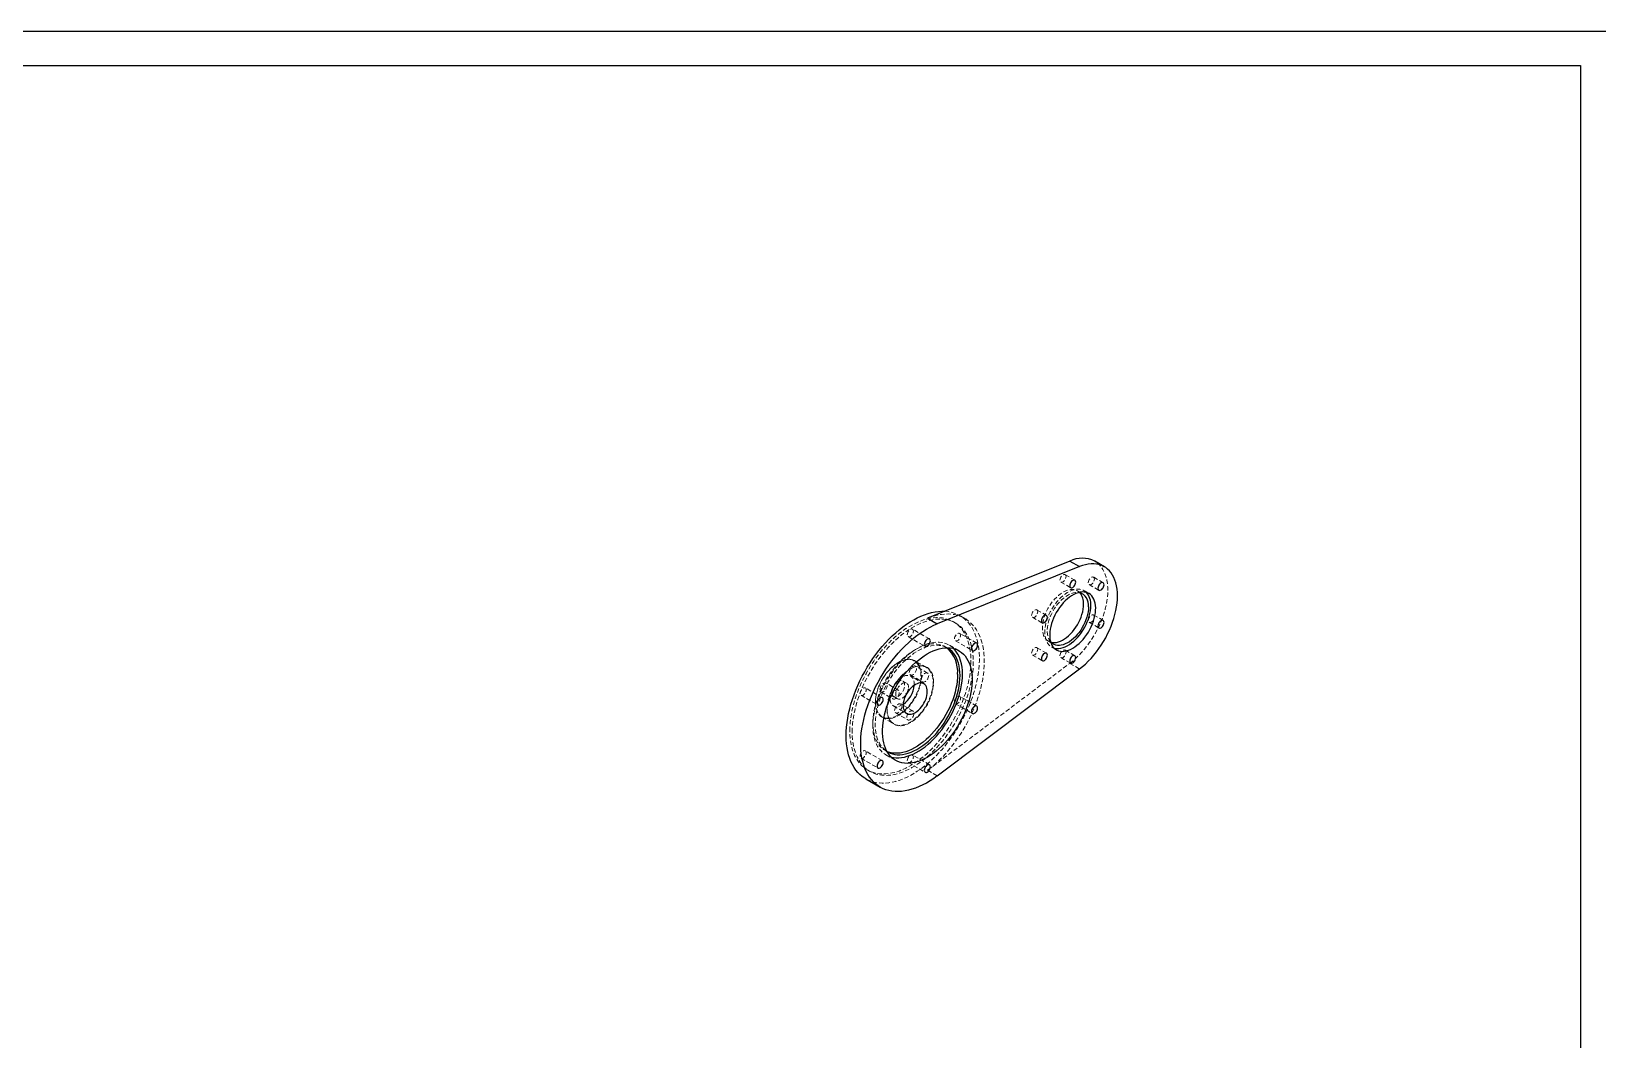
# Model space of a CAD drawing. Header units: millimetres. Extents: x 0 to 7560, y -1188 to 891.
# Drawn here: x 5418 to 5875.1, y -888.1 to -593.8 of the extents above; entities that cross this region are included whole.
import ezdxf

# ---------------------------------------------------------------- set-up
doc = ezdxf.new("R2010")
doc.units = ezdxf.units.MM
doc.linetypes.add('CENTER', pattern=[10.16, 6.35, -1.27, 1.27, -1.27])
doc.linetypes.add('HIDDEN', pattern=[1.905, 1.27, -0.635])
doc.layers.get('0').update_dxf_attribs({"lineweight": 50})
doc.layers.add('중심선', color=1, linetype='CENTER', lineweight=25)

msp = doc.modelspace()

# ---------------------------------------------------------------- linework, layer by layer
at = {"color": 7, "linetype": 'Continuous', "lineweight": 25}
for p, q in [((5721.075, -748.402), (5679.603, -765.077)), ((5721.075, -748.402), (5723.903, -750.035)), ((5731.19, -750.081), (5728.362, -748.448)), ((5723.903, -750.035), (5682.431, -766.71)), ((5679.603, -765.077), (5682.431, -766.71)), ((5682.431, -811.112), (5723.903, -779.905)), ((5661.523, -811.962), (5665.765, -814.411))]:
    msp.add_line(p, q, dxfattribs=at)
at = {"color": 7, "linetype": 'HIDDEN', "lineweight": 18}
for p, q in [((5722.566, -753.997), (5719.737, -752.364)), ((5730.833, -754.736), (5728.004, -753.103)), ((5718.487, -754.529), (5721.316, -756.162)), ((5724.776, -757.925), (5723.362, -757.108)), ((5726.69, -757.875), (5725.276, -757.059)), ((5726.754, -755.268), (5729.583, -756.901)), ((5714.299, -764.281), (5711.47, -762.648)), ((5687.771, -766.494), (5687.064, -766.086)), ((5690.435, -765.146), (5689.021, -764.329)), ((5710.22, -764.813), (5713.049, -766.446)), ((5726.754, -766.291), (5729.583, -767.924)), ((5730.833, -765.759), (5728.004, -764.126)), ((5673.94, -770.448), (5678.889, -773.305)), ((5680.139, -771.14), (5675.19, -768.283)), ((5687.718, -771.68), (5692.668, -774.537)), ((5693.918, -772.372), (5688.968, -769.515)), ((5714.863, -771.831), (5716.277, -772.648)), ((5685.435, -773.806), (5684.728, -773.398)), ((5688.764, -774.573), (5685.935, -772.94)), ((5710.22, -775.836), (5713.049, -777.469)), ((5714.299, -775.304), (5711.47, -773.671)), ((5715.777, -773.514), (5717.191, -774.33)), ((5718.487, -776.576), (5721.316, -778.208)), ((5722.566, -776.043), (5719.737, -774.41)), ((5679.243, -779.469), (5675.849, -777.51)), ((5679.601, -781.106), (5676.066, -779.065)), ((5679.603, -809.479), (5721.075, -778.272)), ((5721.075, -778.272), (5723.903, -779.905)), ((5666.361, -788.28), (5661.411, -785.423)), ((5671.028, -786.055), (5667.492, -784.014)), ((5673.485, -784.054), (5672.354, -783.401)), ((5674.566, -781.663), (5678.101, -783.704)), ((5678.479, -784.224), (5674.66, -782.019)), ((5660.161, -787.588), (5665.111, -790.445)), ((5665.993, -786.612), (5669.528, -788.653)), ((5669.661, -790.68), (5673.479, -792.884)), ((5669.704, -787.991), (5670.836, -788.644)), ((5675.315, -792.154), (5671.779, -790.113)), ((5687.718, -790.052), (5692.668, -792.909)), ((5693.918, -790.744), (5688.968, -787.887)), ((5666.35, -793.965), (5669.744, -795.924)), ((5670.279, -792.711), (5673.815, -794.752)), ((5666.361, -806.652), (5661.411, -803.795)), ((5667.23, -803.71), (5667.937, -804.118)), ((5660.161, -805.96), (5665.111, -808.818)), ((5667.437, -804.984), (5670.265, -806.617)), ((5673.94, -807.192), (5678.889, -810.05)), ((5680.139, -807.884), (5675.19, -805.027)), ((5662.066, -809.389), (5662.773, -809.797)), ((5679.603, -809.479), (5682.431, -811.112))]:
    msp.add_line(p, q, dxfattribs=at)
at = {"color": 7, "linetype": 'HIDDEN', "lineweight": 18, "flags": 128}
for points in [[(5721.075, -778.272), (5721.944, -777.583), (5722.801, -776.834), (5723.64, -776.028), (5724.459, -775.169), (5725.254, -774.262), (5726.02, -773.31), (5726.755, -772.317), (5727.455, -771.288), (5728.117, -770.229), (5728.738, -769.143), (5729.314, -768.035), (5729.844, -766.911), (5730.325, -765.777), (5730.755, -764.636), (5731.132, -763.494), (5731.453, -762.357), (5731.718, -761.229), (5731.925, -760.117), (5732.074, -759.024), (5732.164, -757.956), (5732.194, -756.918), (5732.164, -755.914), (5732.074, -754.95), (5731.925, -754.029), (5731.718, -753.156), (5731.453, -752.334), (5731.132, -751.568), (5730.755, -750.861), (5730.325, -750.217), (5729.844, -749.637), (5729.314, -749.125), (5728.738, -748.683), (5728.362, -748.448)], [(5719.996, -752.936), (5719.966, -752.689), (5719.878, -752.494), (5719.737, -752.364), (5719.554, -752.307), (5719.341, -752.328), (5719.112, -752.426), (5718.884, -752.593), (5718.67, -752.818), (5718.487, -753.086), (5718.347, -753.378), (5718.259, -753.675), (5718.228, -753.957), (5718.259, -754.203), (5718.347, -754.399), (5718.487, -754.529), (5718.67, -754.585), (5718.884, -754.564), (5719.112, -754.467), (5719.341, -754.3), (5719.554, -754.075), (5719.737, -753.807), (5719.878, -753.515), (5719.966, -753.218), (5719.996, -752.936)], [(5728.263, -753.675), (5728.233, -753.429), (5728.145, -753.233), (5728.004, -753.103), (5727.821, -753.047), (5727.608, -753.068), (5727.379, -753.165), (5727.151, -753.332), (5726.937, -753.557), (5726.754, -753.825), (5726.614, -754.117), (5726.526, -754.414), (5726.495, -754.696), (5726.526, -754.943), (5726.614, -755.138), (5726.754, -755.268), (5726.937, -755.325), (5727.151, -755.304), (5727.379, -755.206), (5727.608, -755.039), (5727.821, -754.814), (5728.004, -754.547), (5728.145, -754.254), (5728.233, -753.957), (5728.263, -753.675)], [(5724.01, -757.619), (5723.717, -757.35), (5723.309, -757.078), (5722.86, -756.88), (5722.373, -756.757), (5721.854, -756.711), (5721.308, -756.741), (5720.74, -756.849), (5720.156, -757.032), (5719.561, -757.289), (5718.962, -757.618), (5718.365, -758.014), (5717.775, -758.475), (5717.198, -758.996), (5716.64, -759.57), (5716.107, -760.194), (5715.604, -760.86), (5715.135, -761.562), (5714.706, -762.292), (5714.321, -763.045), (5713.984, -763.811), (5713.697, -764.584), (5713.464, -765.356), (5713.288, -766.12), (5713.169, -766.866), (5713.109, -767.589), (5713.109, -768.281), (5713.169, -768.935), (5713.288, -769.545), (5713.464, -770.104), (5713.697, -770.607), (5713.984, -771.049), (5714.321, -771.426), (5714.706, -771.734), (5715.135, -771.97), (5715.604, -772.131), (5715.629, -772.137)], [(5725.93, -757.559), (5725.848, -757.48), (5725.441, -757.16), (5724.99, -756.912), (5724.5, -756.738), (5723.976, -756.638), (5723.421, -756.615), (5722.84, -756.668), (5722.24, -756.796), (5721.624, -757), (5720.999, -757.276), (5720.369, -757.622), (5719.741, -758.036), (5719.12, -758.513), (5718.511, -759.05), (5717.92, -759.642), (5717.351, -760.283), (5716.811, -760.969), (5716.303, -761.692), (5715.833, -762.447), (5715.403, -763.227), (5715.019, -764.025), (5714.683, -764.834), (5714.398, -765.647), (5714.168, -766.456), (5713.993, -767.256), (5713.875, -768.038), (5713.816, -768.796), (5713.816, -769.523), (5713.875, -770.213), (5713.993, -770.86), (5714.168, -771.458), (5714.398, -772.001), (5714.683, -772.486), (5715.019, -772.907), (5715.403, -773.261), (5715.833, -773.545), (5716.303, -773.756), (5716.537, -773.83)], [(5715.486, -771.976), (5715.398, -771.866), (5715.111, -771.424), (5714.879, -770.92), (5714.702, -770.361), (5714.583, -769.752), (5714.524, -769.098), (5714.524, -768.406), (5714.583, -767.683), (5714.702, -766.936), (5714.879, -766.173), (5715.111, -765.401), (5715.398, -764.628), (5715.735, -763.861), (5716.121, -763.109), (5716.55, -762.378), (5717.018, -761.676), (5717.521, -761.01), (5718.055, -760.387), (5718.612, -759.812), (5719.189, -759.292), (5719.779, -758.831), (5720.377, -758.434), (5720.976, -758.106), (5721.57, -757.848), (5722.154, -757.665), (5722.722, -757.558), (5723.269, -757.527), (5723.787, -757.573), (5723.799, -757.575)], [(5684.622, -763.059), (5684.686, -763.063), (5685.601, -763.158), (5686.486, -763.327), (5687.336, -763.57), (5688.151, -763.887), (5688.927, -764.276), (5689.663, -764.737), (5690.356, -765.267), (5691.003, -765.865), (5691.604, -766.53), (5692.156, -767.26), (5692.658, -768.051), (5693.107, -768.903), (5693.504, -769.812), (5693.846, -770.776), (5694.132, -771.792), (5694.363, -772.857), (5694.536, -773.967), (5694.652, -775.119), (5694.71, -776.311), (5694.71, -777.537), (5694.652, -778.796), (5694.536, -780.082), (5694.363, -781.392), (5694.132, -782.723), (5693.846, -784.07), (5693.504, -785.428), (5693.107, -786.795), (5692.658, -788.166), (5692.156, -789.537), (5691.604, -790.904), (5691.003, -792.262), (5690.356, -793.609), (5689.663, -794.939), (5688.927, -796.248), (5688.151, -797.534), (5687.336, -798.791), (5686.486, -800.017), (5685.601, -801.207), (5684.686, -802.358), (5683.743, -803.467), (5682.774, -804.53), (5681.784, -805.545), (5680.773, -806.507), (5679.747, -807.415), (5678.706, -808.265), (5677.656, -809.054), (5676.599, -809.782), (5675.537, -810.445), (5674.475, -811.041), (5673.415, -811.57), (5672.361, -812.028), (5671.315, -812.415), (5670.282, -812.729), (5669.263, -812.97), (5668.262, -813.137), (5667.282, -813.23), (5666.326, -813.247), (5665.396, -813.19), (5664.496, -813.058), (5663.628, -812.852), (5662.795, -812.572), (5661.999, -812.218), (5661.523, -811.962)], [(5711.729, -763.22), (5711.699, -762.973), (5711.611, -762.778), (5711.47, -762.648), (5711.287, -762.591), (5711.074, -762.613), (5710.845, -762.71), (5710.617, -762.877), (5710.403, -763.102), (5710.22, -763.37), (5710.08, -763.662), (5709.992, -763.959), (5709.961, -764.241), (5709.992, -764.488), (5710.08, -764.683), (5710.22, -764.813), (5710.403, -764.87), (5710.617, -764.848), (5710.845, -764.751), (5711.074, -764.584), (5711.287, -764.359), (5711.47, -764.091), (5711.611, -763.799), (5711.699, -763.502), (5711.729, -763.22)], [(5656.887, -797.942), (5656.916, -796.749), (5657.004, -795.526), (5657.151, -794.278), (5657.355, -793.007), (5657.616, -791.719), (5657.934, -790.418), (5658.307, -789.108), (5658.734, -787.793), (5659.213, -786.478), (5659.743, -785.167), (5660.323, -783.865), (5660.95, -782.576), (5661.622, -781.303), (5662.338, -780.053), (5663.094, -778.827), (5663.888, -777.632), (5664.717, -776.47), (5665.579, -775.345), (5666.471, -774.261), (5667.39, -773.223), (5668.333, -772.232), (5669.296, -771.293), (5670.277, -770.409), (5671.272, -769.582), (5672.278, -768.815), (5673.292, -768.112), (5674.31, -767.473), (5675.329, -766.902), (5676.345, -766.4), (5677.355, -765.969), (5678.356, -765.61), (5679.345, -765.325), (5680.317, -765.114), (5681.271, -764.978), (5682.202, -764.918), (5683.108, -764.934), (5683.985, -765.026), (5684.831, -765.193), (5685.643, -765.434), (5686.418, -765.75), (5687.154, -766.139), (5687.848, -766.6), (5688.498, -767.131), (5689.102, -767.73), (5689.657, -768.396), (5690.162, -769.126), (5690.616, -769.918), (5691.016, -770.769), (5691.361, -771.677), (5691.651, -772.638), (5691.884, -773.649), (5692.059, -774.706), (5692.176, -775.808), (5692.235, -776.948), (5692.235, -778.125), (5692.176, -779.333), (5692.059, -780.57), (5691.884, -781.83), (5691.651, -783.11), (5691.361, -784.405), (5691.016, -785.711), (5690.616, -787.024), (5690.162, -788.34), (5689.657, -789.653), (5689.102, -790.96), (5688.498, -792.256), (5687.848, -793.538), (5687.154, -794.8), (5686.418, -796.038), (5685.643, -797.249), (5684.831, -798.429), (5683.985, -799.572), (5683.108, -800.677), (5682.202, -801.739), (5681.271, -802.754), (5680.317, -803.719), (5679.345, -804.631), (5678.356, -805.487), (5677.355, -806.284), (5676.345, -807.019), (5675.329, -807.691), (5674.31, -808.296), (5673.292, -808.833), (5672.278, -809.299), (5671.272, -809.694), (5670.277, -810.017), (5669.296, -810.265), (5668.333, -810.438), (5667.39, -810.536), (5666.471, -810.558), (5665.579, -810.504), (5664.717, -810.375), (5663.888, -810.171), (5663.094, -809.892), (5662.338, -809.539), (5661.622, -809.114), (5660.95, -808.618), (5660.323, -808.053), (5659.743, -807.42), (5659.213, -806.721), (5658.734, -805.96), (5658.307, -805.138), (5657.934, -804.259), (5657.616, -803.324), (5657.355, -802.338), (5657.151, -801.303), (5657.004, -800.223), (5656.916, -799.102), (5656.887, -797.942)], [(5657.594, -798.351), (5657.623, -797.158), (5657.711, -795.935), (5657.858, -794.686), (5658.062, -793.415), (5658.323, -792.127), (5658.641, -790.826), (5659.014, -789.516), (5659.441, -788.201), (5659.92, -786.886), (5660.451, -785.575), (5661.03, -784.273), (5661.657, -782.984), (5662.33, -781.712), (5663.045, -780.461), (5663.801, -779.236), (5664.595, -778.04), (5665.424, -776.878), (5666.286, -775.753), (5667.178, -774.67), (5668.097, -773.631), (5669.04, -772.64), (5670.003, -771.701), (5670.984, -770.817), (5671.979, -769.99), (5672.985, -769.223), (5673.999, -768.52), (5675.017, -767.881), (5676.036, -767.31), (5677.052, -766.808), (5678.062, -766.377), (5679.063, -766.018), (5680.052, -765.733), (5681.024, -765.522), (5681.978, -765.387), (5682.909, -765.327), (5683.815, -765.342), (5684.692, -765.434), (5685.538, -765.601), (5686.35, -765.843), (5687.126, -766.159), (5687.861, -766.548), (5688.555, -767.008), (5689.205, -767.539), (5689.809, -768.139), (5690.364, -768.804), (5690.87, -769.534), (5691.323, -770.326), (5691.723, -771.178), (5692.068, -772.085), (5692.358, -773.046), (5692.591, -774.057), (5692.766, -775.115), (5692.883, -776.216), (5692.942, -777.356), (5692.942, -778.533), (5692.883, -779.741), (5692.766, -780.978), (5692.591, -782.238), (5692.358, -783.518), (5692.068, -784.813), (5691.723, -786.119), (5691.323, -787.432), (5690.87, -788.748), (5690.364, -790.061), (5689.809, -791.368), (5689.205, -792.664), (5688.555, -793.946), (5687.861, -795.208), (5687.126, -796.446), (5686.35, -797.657), (5685.538, -798.837), (5684.692, -799.981), (5683.815, -801.085), (5682.909, -802.147), (5681.978, -803.162), (5681.024, -804.127), (5680.052, -805.039), (5679.063, -805.895), (5678.062, -806.692), (5677.052, -807.428), (5676.036, -808.099), (5675.017, -808.704), (5673.999, -809.241), (5672.985, -809.708), (5671.979, -810.103), (5670.984, -810.425), (5670.003, -810.673), (5669.04, -810.846), (5668.097, -810.944), (5667.178, -810.966), (5666.286, -810.913), (5665.424, -810.783), (5664.595, -810.579), (5663.801, -810.3), (5663.045, -809.947), (5662.33, -809.522), (5661.657, -809.026), (5661.03, -808.461), (5660.451, -807.828), (5659.92, -807.13), (5659.441, -806.368), (5659.014, -805.546), (5658.641, -804.667), (5658.323, -803.732), (5658.062, -802.746), (5657.858, -801.711), (5657.711, -800.631), (5657.623, -799.51), (5657.594, -798.351)], [(5679.603, -765.077), (5680.648, -764.691), (5681.682, -764.377), (5682.7, -764.136), (5683.701, -763.97), (5684.68, -763.877), (5685.636, -763.86), (5686.565, -763.918), (5687.465, -764.05), (5688.333, -764.257), (5689.165, -764.537), (5689.961, -764.89), (5690.717, -765.315), (5691.431, -765.811), (5692.101, -766.376), (5692.725, -767.008), (5693.302, -767.705), (5693.828, -768.466), (5694.304, -769.288), (5694.727, -770.169), (5695.096, -771.105), (5695.411, -772.096), (5695.669, -773.136), (5695.871, -774.223), (5696.015, -775.355), (5696.102, -776.527), (5696.131, -777.736), (5696.102, -778.979), (5696.015, -780.252), (5695.871, -781.55), (5695.669, -782.871), (5695.411, -784.209), (5695.096, -785.562), (5694.727, -786.925), (5694.304, -788.295), (5693.828, -789.666), (5693.302, -791.035), (5692.725, -792.398), (5692.101, -793.75), (5691.431, -795.089), (5690.717, -796.409), (5689.961, -797.706), (5689.165, -798.978), (5688.333, -800.22), (5687.465, -801.428), (5686.565, -802.599), (5685.636, -803.73), (5684.68, -804.816), (5683.701, -805.855), (5682.7, -806.844), (5681.682, -807.779), (5680.648, -808.659), (5679.603, -809.479)], [(5728.263, -764.699), (5728.233, -764.452), (5728.145, -764.257), (5728.004, -764.126), (5727.821, -764.07), (5727.608, -764.091), (5727.379, -764.188), (5727.151, -764.355), (5726.937, -764.58), (5726.754, -764.848), (5726.614, -765.14), (5726.526, -765.438), (5726.495, -765.719), (5726.526, -765.966), (5726.614, -766.161), (5726.754, -766.291), (5726.937, -766.348), (5727.151, -766.327), (5727.379, -766.23), (5727.608, -766.063), (5727.821, -765.838), (5728.004, -765.57), (5728.145, -765.277), (5728.233, -764.98), (5728.263, -764.699)], [(5687.241, -773.945), (5686.952, -773.673), (5686.388, -773.228), (5685.78, -772.853), (5685.132, -772.551), (5684.446, -772.321), (5683.725, -772.166), (5682.973, -772.086), (5682.192, -772.081), (5681.387, -772.151), (5680.562, -772.297), (5679.718, -772.517), (5678.862, -772.81), (5677.995, -773.176), (5677.123, -773.612), (5676.249, -774.117), (5675.377, -774.688), (5674.51, -775.322), (5673.653, -776.018), (5672.81, -776.772), (5671.984, -777.58), (5671.179, -778.438), (5670.399, -779.344), (5669.647, -780.293), (5668.926, -781.28), (5668.24, -782.302), (5667.592, -783.353), (5666.984, -784.43), (5666.42, -785.527), (5665.901, -786.639), (5665.431, -787.761), (5665.01, -788.889), (5664.642, -790.017), (5664.328, -791.141), (5664.069, -792.254), (5663.867, -793.354), (5663.721, -794.433), (5663.634, -795.488), (5663.604, -796.514), (5663.634, -797.506), (5663.721, -798.46), (5663.867, -799.371), (5664.069, -800.236), (5664.328, -801.051), (5664.642, -801.812), (5665.01, -802.515), (5665.431, -803.158), (5665.901, -803.737), (5666.42, -804.251), (5666.984, -804.696), (5667.592, -805.07), (5668.24, -805.373), (5668.926, -805.603), (5668.96, -805.612)], [(5675.448, -768.855), (5675.418, -768.608), (5675.33, -768.413), (5675.19, -768.283), (5675.007, -768.226), (5674.793, -768.247), (5674.565, -768.345), (5674.336, -768.511), (5674.123, -768.736), (5673.94, -769.004), (5673.799, -769.297), (5673.711, -769.594), (5673.681, -769.875), (5673.711, -770.122), (5673.799, -770.317), (5673.94, -770.448), (5674.123, -770.504), (5674.336, -770.483), (5674.565, -770.386), (5674.793, -770.219), (5675.007, -769.994), (5675.19, -769.726), (5675.33, -769.434), (5675.418, -769.136), (5675.448, -768.855)], [(5689.227, -770.087), (5689.197, -769.84), (5689.108, -769.645), (5688.968, -769.515), (5688.785, -769.458), (5688.572, -769.479), (5688.343, -769.577), (5688.114, -769.743), (5687.901, -769.968), (5687.718, -770.236), (5687.578, -770.529), (5687.489, -770.826), (5687.459, -771.107), (5687.489, -771.354), (5687.578, -771.549), (5687.718, -771.68), (5687.901, -771.736), (5688.114, -771.715), (5688.343, -771.618), (5688.572, -771.451), (5688.785, -771.226), (5688.968, -770.958), (5689.108, -770.666), (5689.197, -770.368), (5689.227, -770.087)], [(5667.738, -803.971), (5667.305, -803.752), (5666.716, -803.376), (5666.172, -802.93), (5665.675, -802.415), (5665.227, -801.834), (5664.83, -801.19), (5664.486, -800.485), (5664.197, -799.724), (5663.964, -798.909), (5663.788, -798.046), (5663.671, -797.136), (5663.612, -796.186), (5663.612, -795.2), (5663.671, -794.182), (5663.788, -793.137), (5663.964, -792.07), (5664.197, -790.987), (5664.486, -789.891), (5664.83, -788.79), (5665.227, -787.687), (5665.675, -786.589), (5666.172, -785.5), (5666.716, -784.425), (5667.305, -783.37), (5667.934, -782.34), (5668.602, -781.339), (5669.305, -780.373), (5670.04, -779.446), (5670.803, -778.562), (5671.591, -777.726), (5672.399, -776.941), (5673.225, -776.212), (5674.064, -775.542), (5674.912, -774.933), (5675.765, -774.39), (5676.619, -773.914), (5677.47, -773.507), (5678.314, -773.173), (5679.147, -772.912), (5679.965, -772.725), (5680.764, -772.614), (5681.539, -772.578), (5682.289, -772.619), (5683.008, -772.736), (5683.694, -772.928), (5684.343, -773.194), (5684.952, -773.534), (5685.209, -773.708)], [(5685.256, -773.707), (5685.05, -773.603), (5684.401, -773.336), (5683.715, -773.144), (5682.996, -773.027), (5682.247, -772.986), (5681.471, -773.022), (5680.672, -773.133), (5679.854, -773.32), (5679.021, -773.581), (5678.177, -773.916), (5677.326, -774.322), (5676.472, -774.798), (5675.619, -775.341), (5674.771, -775.95), (5673.932, -776.62), (5673.107, -777.35), (5672.298, -778.134), (5671.51, -778.97), (5670.747, -779.854), (5670.012, -780.781), (5669.309, -781.748), (5668.641, -782.748), (5668.012, -783.778), (5667.424, -784.833), (5666.88, -785.908), (5666.382, -786.997), (5665.934, -788.096), (5665.537, -789.198), (5665.193, -790.3), (5664.904, -791.395), (5664.671, -792.478), (5664.495, -793.545), (5664.378, -794.59), (5664.319, -795.608), (5664.319, -796.595), (5664.378, -797.545), (5664.495, -798.454), (5664.671, -799.318), (5664.904, -800.132), (5665.193, -800.894), (5665.537, -801.598), (5665.934, -802.242), (5666.382, -802.823), (5666.88, -803.338), (5667.424, -803.785), (5667.761, -804.013)], [(5664.382, -789.615), (5664.412, -790.324), (5664.5, -790.993), (5664.646, -791.616), (5664.849, -792.188), (5665.107, -792.702), (5665.418, -793.155), (5665.778, -793.543), (5666.186, -793.863), (5666.636, -794.111), (5667.126, -794.285), (5667.65, -794.385), (5668.205, -794.408), (5668.786, -794.355), (5669.387, -794.227), (5670.002, -794.024), (5670.628, -793.748), (5671.257, -793.401), (5671.885, -792.988), (5672.507, -792.51), (5673.116, -791.973), (5673.707, -791.381), (5674.275, -790.74), (5674.815, -790.055), (5675.323, -789.331), (5675.794, -788.576), (5676.223, -787.797), (5676.607, -786.999), (5676.943, -786.19), (5677.228, -785.377), (5677.459, -784.567), (5677.634, -783.767), (5677.751, -782.985), (5677.81, -782.227), (5677.81, -781.5), (5677.751, -780.81), (5677.634, -780.163), (5677.459, -779.566), (5677.228, -779.022), (5676.943, -778.538), (5676.607, -778.117), (5676.223, -777.762), (5675.794, -777.478), (5675.323, -777.267), (5674.815, -777.13), (5674.275, -777.068), (5673.707, -777.083), (5673.116, -777.174), (5672.507, -777.34), (5671.885, -777.58), (5671.257, -777.891), (5670.628, -778.272), (5670.002, -778.718), (5669.387, -779.226), (5668.786, -779.791), (5668.205, -780.408), (5667.65, -781.072), (5667.126, -781.777), (5666.636, -782.517), (5666.186, -783.285), (5665.778, -784.075), (5665.418, -784.879), (5665.107, -785.691), (5664.849, -786.503), (5664.646, -787.309), (5664.5, -788.101), (5664.412, -788.872), (5664.382, -789.615)], [(5711.729, -774.244), (5711.699, -773.997), (5711.611, -773.802), (5711.47, -773.671), (5711.287, -773.615), (5711.074, -773.636), (5710.845, -773.733), (5710.617, -773.9), (5710.403, -774.125), (5710.22, -774.393), (5710.08, -774.685), (5709.992, -774.983), (5709.961, -775.264), (5709.992, -775.511), (5710.08, -775.706), (5710.22, -775.836), (5710.403, -775.893), (5710.617, -775.872), (5710.845, -775.775), (5711.074, -775.608), (5711.287, -775.383), (5711.47, -775.115), (5711.611, -774.822), (5711.699, -774.525), (5711.729, -774.244)], [(5719.996, -774.983), (5719.966, -774.736), (5719.878, -774.541), (5719.737, -774.411), (5719.554, -774.354), (5719.341, -774.375), (5719.112, -774.472), (5718.884, -774.639), (5718.67, -774.864), (5718.487, -775.132), (5718.347, -775.425), (5718.259, -775.722), (5718.228, -776.003), (5718.259, -776.25), (5718.347, -776.445), (5718.487, -776.576), (5718.67, -776.632), (5718.884, -776.611), (5719.112, -776.514), (5719.341, -776.347), (5719.554, -776.122), (5719.737, -775.854), (5719.878, -775.561), (5719.966, -775.264), (5719.996, -774.983)], [(5664.382, -789.533), (5664.411, -788.798), (5664.499, -788.035), (5664.644, -787.252), (5664.844, -786.455), (5665.1, -785.651), (5665.407, -784.847), (5665.764, -784.052), (5666.167, -783.27), (5666.612, -782.51), (5667.097, -781.778), (5667.616, -781.08), (5668.165, -780.423), (5668.739, -779.812), (5669.334, -779.253), (5669.943, -778.751), (5670.562, -778.309), (5671.185, -777.933), (5671.806, -777.625), (5672.421, -777.387), (5672.974, -777.234)], [(5677.231, -778.989), (5676.903, -779.028), (5676.296, -779.158), (5675.674, -779.364), (5675.042, -779.643), (5674.405, -779.993), (5673.771, -780.411), (5673.143, -780.893), (5672.528, -781.436), (5671.93, -782.034), (5671.356, -782.682), (5670.81, -783.374), (5670.297, -784.105), (5669.821, -784.868), (5669.387, -785.656), (5668.999, -786.463), (5668.659, -787.28), (5668.372, -788.102), (5668.139, -788.92), (5667.962, -789.728), (5667.843, -790.518), (5667.784, -791.284), (5667.784, -792.019), (5667.843, -792.716), (5667.962, -793.37), (5668.139, -793.974), (5668.372, -794.523), (5668.506, -794.77)], [(5681.211, -783.819), (5681.182, -784.562), (5681.094, -785.333), (5680.947, -786.125), (5680.744, -786.93), (5680.486, -787.743), (5680.176, -788.554), (5679.815, -789.359), (5679.408, -790.149), (5678.957, -790.917), (5678.468, -791.657), (5677.943, -792.362), (5677.388, -793.026), (5676.808, -793.643), (5676.207, -794.208), (5675.591, -794.716), (5674.966, -795.162), (5674.336, -795.542), (5673.708, -795.854), (5673.087, -796.094), (5672.478, -796.26), (5671.887, -796.351), (5671.319, -796.365), (5670.778, -796.304), (5670.27, -796.167), (5669.8, -795.955), (5669.371, -795.671), (5668.986, -795.317), (5668.65, -794.896), (5668.366, -794.412), (5668.135, -793.868), (5667.96, -793.27), (5667.843, -792.624), (5667.784, -791.934), (5667.784, -791.207), (5667.843, -790.449), (5667.96, -789.666), (5668.135, -788.867), (5668.366, -788.057), (5668.65, -787.244), (5668.986, -786.435), (5669.371, -785.637), (5669.8, -784.857), (5670.27, -784.102), (5670.778, -783.379), (5671.319, -782.694), (5671.887, -782.052), (5672.478, -781.461), (5673.087, -780.924), (5673.708, -780.446), (5674.336, -780.032), (5674.966, -779.686), (5675.591, -779.41), (5676.207, -779.207), (5676.808, -779.078), (5677.388, -779.026), (5677.943, -779.049), (5678.468, -779.148), (5678.957, -779.323), (5679.408, -779.571), (5679.815, -779.89), (5680.176, -780.278), (5680.486, -780.732), (5680.744, -781.246), (5680.947, -781.817), (5681.094, -782.44), (5681.182, -783.109), (5681.211, -783.819)], [(5677.02, -778.913), (5677.093, -779.052), (5677.321, -779.59), (5677.494, -780.181), (5677.61, -780.821), (5677.669, -781.504), (5677.669, -782.223), (5677.61, -782.973), (5677.494, -783.747), (5677.321, -784.538), (5677.093, -785.34), (5676.811, -786.144), (5676.479, -786.945), (5676.098, -787.734), (5675.674, -788.506), (5675.208, -789.253), (5674.706, -789.968), (5674.171, -790.646), (5673.609, -791.281), (5673.024, -791.867), (5672.421, -792.398), (5671.806, -792.87), (5671.185, -793.28), (5670.562, -793.623), (5669.943, -793.896), (5669.334, -794.097), (5668.739, -794.224), (5668.205, -794.275)], [(5674.255, -780.976), (5674.286, -780.665), (5674.376, -780.337), (5674.522, -780.01), (5674.713, -779.704), (5674.94, -779.436), (5675.188, -779.222), (5675.444, -779.074), (5675.692, -779.001), (5675.918, -779.008), (5676.11, -779.093), (5676.255, -779.252), (5676.346, -779.476), (5676.376, -779.752), (5676.346, -780.062), (5676.255, -780.391), (5676.11, -780.718), (5675.918, -781.024), (5675.692, -781.292), (5675.444, -781.506), (5675.188, -781.654), (5674.94, -781.726), (5674.713, -781.72), (5674.522, -781.634), (5674.376, -781.475), (5674.286, -781.251), (5674.255, -780.976)], [(5681.353, -783.819), (5681.323, -783.102), (5681.234, -782.426), (5681.086, -781.796), (5680.881, -781.219), (5680.62, -780.699), (5680.306, -780.241), (5679.942, -779.849), (5679.53, -779.526), (5679.075, -779.275), (5678.58, -779.099), (5678.05, -778.999), (5677.489, -778.975), (5677.231, -778.989)], [(5677.791, -783.017), (5677.821, -782.706), (5677.912, -782.378), (5678.057, -782.051), (5678.249, -781.745), (5678.475, -781.477), (5678.723, -781.263), (5678.979, -781.115), (5679.227, -781.043), (5679.454, -781.049), (5679.645, -781.134), (5679.79, -781.293), (5679.881, -781.517), (5679.912, -781.793), (5679.881, -782.103), (5679.79, -782.432), (5679.645, -782.759), (5679.454, -783.065), (5679.227, -783.333), (5678.979, -783.547), (5678.723, -783.695), (5678.475, -783.767), (5678.249, -783.761), (5678.057, -783.675), (5677.912, -783.516), (5677.821, -783.292), (5677.791, -783.017)], [(5661.67, -785.995), (5661.64, -785.748), (5661.552, -785.553), (5661.411, -785.423), (5661.228, -785.366), (5661.015, -785.387), (5660.786, -785.485), (5660.557, -785.652), (5660.344, -785.877), (5660.161, -786.144), (5660.021, -786.437), (5659.932, -786.734), (5659.902, -787.016), (5659.932, -787.262), (5660.021, -787.458), (5660.161, -787.588), (5660.344, -787.644), (5660.557, -787.623), (5660.786, -787.526), (5661.015, -787.359), (5661.228, -787.134), (5661.411, -786.866), (5661.552, -786.574), (5661.64, -786.277), (5661.67, -785.995)], [(5665.682, -785.925), (5665.713, -785.614), (5665.803, -785.286), (5665.949, -784.959), (5666.14, -784.653), (5666.366, -784.385), (5666.615, -784.171), (5666.87, -784.023), (5667.119, -783.951), (5667.345, -783.957), (5667.536, -784.043), (5667.682, -784.202), (5667.772, -784.425), (5667.803, -784.701), (5667.772, -785.012), (5667.682, -785.34), (5667.536, -785.667), (5667.345, -785.973), (5667.119, -786.241), (5666.87, -786.455), (5666.615, -786.603), (5666.366, -786.675), (5666.14, -786.669), (5665.949, -786.584), (5665.803, -786.424), (5665.713, -786.201), (5665.682, -785.925)], [(5675.684, -784.656), (5675.696, -784.308), (5675.667, -783.803), (5675.58, -783.34), (5675.438, -782.926), (5675.241, -782.568), (5674.994, -782.272), (5674.7, -782.043), (5674.365, -781.885), (5673.993, -781.8), (5673.592, -781.79), (5673.166, -781.855), (5672.725, -781.993), (5672.274, -782.203), (5671.821, -782.482), (5671.374, -782.823), (5670.939, -783.223), (5670.525, -783.674), (5670.138, -784.169), (5669.783, -784.699), (5669.468, -785.257), (5669.197, -785.833), (5668.975, -786.417), (5668.805, -787), (5668.69, -787.572), (5668.632, -788.125), (5668.632, -788.648), (5668.69, -789.133), (5668.805, -789.573), (5668.975, -789.96), (5669.197, -790.287), (5669.468, -790.55), (5669.783, -790.744), (5670.138, -790.866), (5670.525, -790.913), (5670.939, -790.886), (5671.374, -790.784), (5671.821, -790.609), (5672.274, -790.365), (5672.456, -790.248)], [(5672.903, -784.615), (5672.873, -784.246), (5672.783, -783.923), (5672.638, -783.658), (5672.44, -783.458), (5672.197, -783.33), (5671.917, -783.278), (5671.608, -783.304), (5671.281, -783.407), (5670.945, -783.583), (5670.612, -783.827), (5670.293, -784.132), (5669.997, -784.486), (5669.734, -784.88), (5669.513, -785.3), (5669.341, -785.732), (5669.223, -786.163), (5669.163, -786.58), (5669.163, -786.968), (5669.223, -787.315), (5669.341, -787.61), (5669.513, -787.843), (5669.734, -788.008), (5669.997, -788.098), (5670.293, -788.111), (5670.612, -788.047), (5670.945, -787.907), (5671.281, -787.695), (5671.608, -787.42), (5671.917, -787.089), (5672.197, -786.714), (5672.44, -786.305), (5672.638, -785.878), (5672.783, -785.444), (5672.873, -785.018), (5672.903, -784.615)], [(5669.217, -787.966), (5669.248, -787.655), (5669.339, -787.327), (5669.484, -787), (5669.675, -786.694), (5669.902, -786.426), (5670.15, -786.212), (5670.406, -786.064), (5670.654, -785.992), (5670.881, -785.998), (5671.072, -786.084), (5671.217, -786.243), (5671.308, -786.466), (5671.339, -786.742), (5671.308, -787.053), (5671.217, -787.381), (5671.072, -787.708), (5670.881, -788.014), (5670.654, -788.282), (5670.406, -788.496), (5670.15, -788.644), (5669.902, -788.716), (5669.675, -788.71), (5669.484, -788.625), (5669.339, -788.465), (5669.248, -788.242), (5669.217, -787.966)], [(5674.034, -785.268), (5674.004, -784.899), (5673.915, -784.576), (5673.769, -784.311), (5673.572, -784.111), (5673.329, -783.983), (5673.048, -783.931), (5672.739, -783.957), (5672.412, -784.06), (5672.076, -784.236), (5671.743, -784.481), (5671.424, -784.785), (5671.128, -785.14), (5670.865, -785.533), (5670.644, -785.953), (5670.472, -786.385), (5670.354, -786.817), (5670.294, -787.233), (5670.294, -787.621), (5670.354, -787.968), (5670.472, -788.263), (5670.644, -788.496), (5670.865, -788.661), (5671.128, -788.751), (5671.424, -788.764), (5671.743, -788.7), (5672.076, -788.56), (5672.412, -788.349), (5672.739, -788.073), (5673.048, -787.742), (5673.329, -787.367), (5673.371, -787.302)], [(5668.205, -794.275), (5668.165, -794.276), (5667.616, -794.253), (5667.097, -794.155), (5666.612, -793.982), (5666.167, -793.737), (5665.764, -793.42), (5665.407, -793.036), (5665.1, -792.588), (5664.844, -792.079), (5664.644, -791.514), (5664.499, -790.897), (5664.411, -790.235), (5664.382, -789.533)], [(5669.968, -792.024), (5669.999, -791.714), (5670.09, -791.385), (5670.235, -791.058), (5670.427, -790.752), (5670.653, -790.484), (5670.901, -790.27), (5671.157, -790.122), (5671.405, -790.05), (5671.632, -790.056), (5671.823, -790.142), (5671.968, -790.301), (5672.059, -790.524), (5672.09, -790.8), (5672.059, -791.111), (5671.968, -791.439), (5671.823, -791.766), (5671.632, -792.072), (5671.405, -792.34), (5671.157, -792.554), (5670.901, -792.702), (5670.653, -792.774), (5670.427, -792.768), (5670.235, -792.683), (5670.09, -792.523), (5669.999, -792.3), (5669.968, -792.024)], [(5689.227, -788.459), (5689.197, -788.212), (5689.108, -788.017), (5688.968, -787.887), (5688.785, -787.83), (5688.572, -787.851), (5688.343, -787.949), (5688.114, -788.116), (5687.901, -788.341), (5687.718, -788.608), (5687.578, -788.901), (5687.489, -789.198), (5687.459, -789.48), (5687.489, -789.726), (5687.578, -789.922), (5687.718, -790.052), (5687.901, -790.108), (5688.114, -790.087), (5688.343, -789.99), (5688.572, -789.823), (5688.785, -789.598), (5688.968, -789.33), (5689.108, -789.038), (5689.197, -788.741), (5689.227, -788.459)], [(5668.506, -794.77), (5668.659, -795.013), (5668.999, -795.438), (5669.387, -795.796), (5669.821, -796.083), (5670.297, -796.297), (5670.81, -796.435), (5671.356, -796.497), (5671.93, -796.483), (5672.528, -796.391), (5673.143, -796.223), (5673.771, -795.981), (5674.405, -795.666), (5675.042, -795.281), (5675.058, -795.271)], [(5673.504, -794.065), (5673.535, -793.755), (5673.625, -793.426), (5673.771, -793.099), (5673.962, -792.793), (5674.188, -792.525), (5674.437, -792.311), (5674.692, -792.163), (5674.941, -792.091), (5675.167, -792.097), (5675.359, -792.183), (5675.504, -792.342), (5675.594, -792.566), (5675.625, -792.841), (5675.594, -793.152), (5675.504, -793.48), (5675.359, -793.807), (5675.167, -794.113), (5674.941, -794.381), (5674.692, -794.595), (5674.437, -794.743), (5674.188, -794.815), (5673.962, -794.809), (5673.771, -794.724), (5673.625, -794.565), (5673.535, -794.341), (5673.504, -794.065)], [(5661.67, -804.367), (5661.64, -804.12), (5661.552, -803.925), (5661.411, -803.795), (5661.228, -803.738), (5661.015, -803.76), (5660.786, -803.857), (5660.557, -804.024), (5660.344, -804.249), (5660.161, -804.517), (5660.021, -804.809), (5659.932, -805.106), (5659.902, -805.388), (5659.932, -805.635), (5660.021, -805.83), (5660.161, -805.96), (5660.344, -806.017), (5660.557, -805.995), (5660.786, -805.898), (5661.015, -805.731), (5661.228, -805.506), (5661.411, -805.238), (5661.552, -804.946), (5661.64, -804.649), (5661.67, -804.367)], [(5675.448, -805.599), (5675.418, -805.352), (5675.33, -805.157), (5675.19, -805.027), (5675.007, -804.97), (5674.793, -804.992), (5674.565, -805.089), (5674.336, -805.256), (5674.123, -805.481), (5673.94, -805.749), (5673.799, -806.041), (5673.711, -806.338), (5673.681, -806.62), (5673.711, -806.867), (5673.799, -807.062), (5673.94, -807.192), (5674.123, -807.249), (5674.336, -807.227), (5674.565, -807.13), (5674.793, -806.963), (5675.007, -806.738), (5675.19, -806.47), (5675.33, -806.178), (5675.418, -805.881), (5675.448, -805.599)]]:
    msp.add_lwpolyline(points, dxfattribs=at)
at = {"color": 7, "linetype": 'Continuous', "lineweight": 25, "flags": 128}
for points in [[(5723.903, -779.905), (5724.773, -779.216), (5725.629, -778.466), (5726.469, -777.661), (5727.288, -776.802), (5728.082, -775.895), (5728.849, -774.942), (5729.584, -773.95), (5730.284, -772.921), (5730.946, -771.861), (5731.566, -770.775), (5732.143, -769.668), (5732.673, -768.544), (5733.154, -767.409), (5733.584, -766.269), (5733.96, -765.127), (5734.281, -763.99), (5734.546, -762.862), (5734.754, -761.75), (5734.903, -760.657), (5734.992, -759.589), (5735.022, -758.551), (5734.992, -757.547), (5734.903, -756.583), (5734.754, -755.662), (5734.546, -754.789), (5734.281, -753.967), (5733.96, -753.201), (5733.584, -752.494), (5733.154, -751.849), (5732.673, -751.27), (5732.143, -750.758), (5731.566, -750.316), (5730.946, -749.947), (5730.284, -749.651), (5729.584, -749.431), (5728.849, -749.287), (5728.082, -749.219), (5727.288, -749.229), (5726.469, -749.316), (5725.629, -749.48), (5724.773, -749.72), (5723.903, -750.035)], [(5722.825, -754.569), (5722.795, -754.322), (5722.706, -754.127), (5722.566, -753.997), (5722.383, -753.94), (5722.17, -753.961), (5721.941, -754.059), (5721.712, -754.225), (5721.499, -754.45), (5721.316, -754.718), (5721.175, -755.011), (5721.087, -755.308), (5721.057, -755.59), (5721.087, -755.836), (5721.175, -756.031), (5721.316, -756.162), (5721.499, -756.218), (5721.712, -756.197), (5721.941, -756.1), (5722.17, -755.933), (5722.383, -755.708), (5722.566, -755.44), (5722.706, -755.148), (5722.795, -754.851), (5722.825, -754.569)], [(5721.941, -773.86), (5722.57, -773.462), (5723.193, -773.001), (5723.806, -772.478), (5724.402, -771.899), (5724.976, -771.27), (5725.524, -770.595), (5726.041, -769.881), (5726.521, -769.133), (5726.961, -768.359), (5727.357, -767.565), (5727.705, -766.758), (5728.003, -765.945), (5728.247, -765.134), (5728.436, -764.331), (5728.568, -763.544), (5728.642, -762.779), (5728.656, -762.044), (5728.612, -761.344), (5728.509, -760.686), (5728.349, -760.076), (5728.132, -759.518), (5727.86, -759.018), (5727.537, -758.581), (5727.165, -758.21), (5726.746, -757.908), (5726.285, -757.678), (5725.787, -757.522), (5725.254, -757.442), (5724.692, -757.438), (5724.106, -757.509), (5723.501, -757.657), (5722.883, -757.878), (5722.256, -758.172), (5721.626, -758.536), (5720.999, -758.966), (5720.38, -759.458), (5719.775, -760.01), (5719.189, -760.614), (5718.628, -761.267), (5718.095, -761.963), (5717.596, -762.694), (5717.135, -763.456), (5716.717, -764.241), (5716.344, -765.043), (5716.021, -765.853), (5715.75, -766.666), (5715.533, -767.474), (5715.372, -768.27), (5715.269, -769.047), (5715.225, -769.798), (5715.24, -770.516), (5715.313, -771.196), (5715.445, -771.831), (5715.634, -772.415), (5715.879, -772.944), (5716.176, -773.413), (5716.525, -773.818), (5716.921, -774.155), (5717.361, -774.421), (5717.841, -774.614), (5718.357, -774.732), (5718.905, -774.775), (5719.48, -774.741), (5720.076, -774.631), (5720.688, -774.447), (5721.312, -774.189), (5721.941, -773.86)], [(5731.092, -755.308), (5731.062, -755.061), (5730.973, -754.866), (5730.833, -754.736), (5730.65, -754.679), (5730.437, -754.7), (5730.208, -754.798), (5729.979, -754.965), (5729.766, -755.19), (5729.583, -755.458), (5729.442, -755.75), (5729.354, -756.047), (5729.324, -756.329), (5729.354, -756.575), (5729.442, -756.771), (5729.583, -756.901), (5729.766, -756.958), (5729.979, -756.936), (5730.208, -756.839), (5730.437, -756.672), (5730.65, -756.447), (5730.833, -756.179), (5730.973, -755.887), (5731.062, -755.59), (5731.092, -755.308)], [(5655.826, -799.371), (5655.855, -798.128), (5655.942, -796.855), (5656.087, -795.557), (5656.289, -794.236), (5656.547, -792.897), (5656.862, -791.543), (5657.231, -790.18), (5657.654, -788.811), (5658.13, -787.439), (5658.657, -786.07), (5659.234, -784.707), (5659.858, -783.354), (5660.528, -782.015), (5661.243, -780.695), (5661.999, -779.397), (5662.795, -778.125), (5663.628, -776.883), (5664.496, -775.674), (5665.396, -774.503), (5666.326, -773.373), (5667.282, -772.286), (5668.262, -771.247), (5669.263, -770.259), (5670.282, -769.323), (5671.315, -768.444), (5672.361, -767.624), (5673.415, -766.865), (5674.475, -766.169), (5675.537, -765.539), (5676.599, -764.977), (5677.656, -764.484), (5678.706, -764.061), (5679.747, -763.71), (5680.773, -763.432), (5681.784, -763.228), (5682.774, -763.098), (5683.743, -763.043), (5684.622, -763.059)], [(5726.537, -761.816), (5726.507, -762.525), (5726.418, -763.26), (5726.27, -764.016), (5726.065, -764.785), (5725.805, -765.558), (5725.493, -766.329), (5725.131, -767.089), (5724.723, -767.832), (5724.274, -768.549), (5723.787, -769.234), (5723.269, -769.879), (5722.722, -770.479), (5722.154, -771.028), (5721.57, -771.519), (5720.976, -771.948), (5720.377, -772.311), (5719.779, -772.604), (5719.189, -772.825), (5718.612, -772.97), (5718.055, -773.04), (5717.521, -773.032), (5717.018, -772.947), (5716.55, -772.786), (5716.121, -772.55), (5715.735, -772.243), (5715.486, -771.976)], [(5715.629, -772.137), (5716.107, -772.215), (5716.64, -772.223), (5717.198, -772.154), (5717.775, -772.008), (5718.365, -771.788), (5718.962, -771.495), (5719.561, -771.132), (5720.156, -770.702), (5720.74, -770.211), (5721.308, -769.663), (5721.854, -769.063), (5722.373, -768.418), (5722.86, -767.733), (5723.309, -767.016), (5723.717, -766.273), (5724.078, -765.513), (5724.391, -764.742), (5724.651, -763.968), (5724.856, -763.2), (5725.004, -762.444), (5725.093, -761.708), (5725.123, -761)], [(5716.537, -773.83), (5716.811, -773.894), (5717.351, -773.955), (5717.92, -773.94), (5718.511, -773.849), (5719.12, -773.683), (5719.741, -773.444), (5720.369, -773.132), (5720.999, -772.752), (5721.624, -772.305), (5722.24, -771.798), (5722.84, -771.233), (5723.421, -770.615), (5723.976, -769.951), (5724.5, -769.246), (5724.99, -768.506), (5725.441, -767.738), (5725.848, -766.948), (5726.208, -766.144), (5726.519, -765.332), (5726.777, -764.52), (5726.98, -763.714), (5727.126, -762.923), (5727.215, -762.152), (5727.244, -761.408)], [(5682.431, -811.112), (5681.377, -811.871), (5680.317, -812.567), (5679.254, -813.198), (5678.193, -813.761), (5677.135, -814.254), (5676.084, -814.678), (5675.044, -815.029), (5674.017, -815.307), (5673.007, -815.512), (5672.015, -815.642), (5671.047, -815.697), (5670.103, -815.678), (5669.188, -815.583), (5668.303, -815.414), (5667.452, -815.171), (5666.637, -814.854), (5665.861, -814.465), (5665.125, -814.005), (5664.432, -813.475), (5663.784, -812.876), (5663.183, -812.212), (5662.631, -811.482), (5662.129, -810.69), (5661.679, -809.838), (5661.283, -808.929), (5660.941, -807.965), (5660.654, -806.949), (5660.423, -805.884), (5660.25, -804.774), (5660.134, -803.621), (5660.076, -802.43), (5660.076, -801.203), (5660.134, -799.944), (5660.25, -798.658), (5660.423, -797.347), (5660.654, -796.016), (5660.941, -794.669), (5661.283, -793.31), (5661.679, -791.943), (5662.129, -790.572), (5662.631, -789.201), (5663.183, -787.834), (5663.784, -786.475), (5664.432, -785.129), (5665.125, -783.798), (5665.861, -782.489), (5666.637, -781.203), (5667.452, -779.945), (5668.303, -778.72), (5669.188, -777.529), (5670.103, -776.378), (5671.047, -775.269), (5672.015, -774.206), (5673.007, -773.192), (5674.017, -772.229), (5675.044, -771.322), (5676.084, -770.472), (5677.135, -769.682), (5678.193, -768.955), (5679.254, -768.292), (5680.317, -767.696), (5681.377, -767.168), (5682.431, -766.71)], [(5714.558, -764.853), (5714.527, -764.606), (5714.439, -764.411), (5714.299, -764.281), (5714.116, -764.224), (5713.902, -764.245), (5713.674, -764.343), (5713.445, -764.51), (5713.232, -764.735), (5713.049, -765.002), (5712.908, -765.295), (5712.82, -765.592), (5712.79, -765.874), (5712.82, -766.12), (5712.908, -766.316), (5713.049, -766.446), (5713.232, -766.502), (5713.445, -766.481), (5713.674, -766.384), (5713.902, -766.217), (5714.116, -765.992), (5714.299, -765.724), (5714.439, -765.432), (5714.527, -765.135), (5714.558, -764.853)], [(5731.092, -766.331), (5731.062, -766.085), (5730.973, -765.89), (5730.833, -765.759), (5730.65, -765.703), (5730.437, -765.724), (5730.208, -765.821), (5729.979, -765.988), (5729.766, -766.213), (5729.583, -766.481), (5729.442, -766.773), (5729.354, -767.07), (5729.324, -767.352), (5729.354, -767.599), (5729.442, -767.794), (5729.583, -767.924), (5729.766, -767.981), (5729.979, -767.96), (5730.208, -767.862), (5730.437, -767.696), (5730.65, -767.471), (5730.833, -767.203), (5730.973, -766.91), (5731.062, -766.613), (5731.092, -766.331)], [(5680.398, -771.712), (5680.368, -771.466), (5680.28, -771.27), (5680.139, -771.14), (5679.956, -771.084), (5679.743, -771.105), (5679.514, -771.202), (5679.286, -771.369), (5679.072, -771.594), (5678.889, -771.862), (5678.749, -772.154), (5678.661, -772.451), (5678.63, -772.733), (5678.661, -772.98), (5678.749, -773.175), (5678.889, -773.305), (5679.072, -773.362), (5679.286, -773.341), (5679.514, -773.243), (5679.743, -773.076), (5679.956, -772.851), (5680.139, -772.584), (5680.28, -772.291), (5680.368, -771.994), (5680.398, -771.712)], [(5694.177, -772.944), (5694.146, -772.698), (5694.058, -772.502), (5693.918, -772.372), (5693.735, -772.316), (5693.521, -772.337), (5693.293, -772.434), (5693.064, -772.601), (5692.851, -772.826), (5692.668, -773.094), (5692.527, -773.386), (5692.439, -773.683), (5692.409, -773.965), (5692.439, -774.212), (5692.527, -774.407), (5692.668, -774.537), (5692.851, -774.594), (5693.064, -774.573), (5693.293, -774.475), (5693.521, -774.308), (5693.735, -774.083), (5693.918, -773.816), (5694.058, -773.523), (5694.146, -773.226), (5694.177, -772.944)], [(5679.514, -805.701), (5678.641, -806.171), (5677.771, -806.573), (5676.909, -806.902), (5676.058, -807.159), (5675.223, -807.342), (5674.407, -807.45), (5673.614, -807.483), (5672.848, -807.441), (5672.111, -807.323), (5671.407, -807.13), (5670.739, -806.864), (5670.111, -806.525), (5669.525, -806.115), (5668.983, -805.635), (5668.488, -805.088), (5668.043, -804.477), (5667.648, -803.804), (5667.307, -803.071), (5667.02, -802.283), (5666.789, -801.443), (5666.615, -800.554), (5666.499, -799.621), (5666.44, -798.647), (5666.44, -797.638), (5666.499, -796.597), (5666.615, -795.529), (5666.789, -794.439), (5667.02, -793.332), (5667.307, -792.213), (5667.648, -791.086), (5668.043, -789.958), (5668.488, -788.832), (5668.983, -787.714), (5669.525, -786.609), (5670.111, -785.522), (5670.739, -784.457), (5671.407, -783.42), (5672.111, -782.415), (5672.848, -781.446), (5673.614, -780.518), (5674.407, -779.636), (5675.223, -778.802), (5676.058, -778.021), (5676.909, -777.296), (5677.771, -776.63), (5678.641, -776.027), (5679.514, -775.489), (5680.388, -775.018), (5681.258, -774.617), (5682.12, -774.287), (5682.97, -774.03), (5683.805, -773.847), (5684.621, -773.739), (5685.414, -773.706), (5686.181, -773.749), (5686.918, -773.867), (5687.622, -774.059), (5688.289, -774.326), (5688.918, -774.665), (5689.504, -775.075), (5690.046, -775.555), (5690.541, -776.101), (5690.986, -776.713), (5691.38, -777.386), (5691.722, -778.118), (5692.008, -778.907), (5692.239, -779.747), (5692.414, -780.636), (5692.53, -781.569), (5692.589, -782.542), (5692.589, -783.552), (5692.53, -784.593), (5692.414, -785.661), (5692.239, -786.751), (5692.008, -787.858), (5691.722, -788.977), (5691.38, -790.103), (5690.986, -791.232), (5690.541, -792.358), (5690.046, -793.476), (5689.504, -794.581), (5688.918, -795.668), (5688.289, -796.733), (5687.622, -797.77), (5686.918, -798.775), (5686.181, -799.744), (5685.414, -800.671), (5684.621, -801.554), (5683.805, -802.388), (5682.97, -803.169), (5682.12, -803.894), (5681.258, -804.559), (5680.388, -805.163), (5679.514, -805.701)], [(5689.06, -781.818), (5689.031, -780.85), (5688.942, -779.919), (5688.796, -779.032), (5688.591, -778.193), (5688.33, -777.404), (5688.014, -776.671), (5687.643, -775.996), (5687.22, -775.383), (5686.747, -774.835), (5686.226, -774.354), (5685.66, -773.942), (5685.256, -773.707)], [(5714.558, -775.876), (5714.527, -775.63), (5714.439, -775.434), (5714.299, -775.304), (5714.116, -775.248), (5713.902, -775.269), (5713.674, -775.366), (5713.445, -775.533), (5713.232, -775.758), (5713.049, -776.026), (5712.908, -776.318), (5712.82, -776.615), (5712.79, -776.897), (5712.82, -777.144), (5712.908, -777.339), (5713.049, -777.469), (5713.232, -777.526), (5713.445, -777.505), (5713.674, -777.407), (5713.902, -777.24), (5714.116, -777.015), (5714.299, -776.748), (5714.439, -776.455), (5714.527, -776.158), (5714.558, -775.876)], [(5722.825, -776.616), (5722.795, -776.369), (5722.706, -776.174), (5722.566, -776.043), (5722.383, -775.987), (5722.17, -776.008), (5721.941, -776.105), (5721.712, -776.272), (5721.499, -776.497), (5721.316, -776.765), (5721.175, -777.057), (5721.087, -777.355), (5721.057, -777.636), (5721.087, -777.883), (5721.175, -778.078), (5721.316, -778.208), (5721.499, -778.265), (5721.712, -778.244), (5721.941, -778.147), (5722.17, -777.98), (5722.383, -777.755), (5722.566, -777.487), (5722.706, -777.194), (5722.795, -776.897), (5722.825, -776.616)], [(5688.353, -781.41), (5688.324, -782.413), (5688.235, -783.445), (5688.089, -784.502), (5687.884, -785.577), (5687.623, -786.667), (5687.306, -787.766), (5686.936, -788.869), (5686.513, -789.97), (5686.04, -791.065), (5685.519, -792.147), (5684.952, -793.213), (5684.343, -794.256), (5683.694, -795.272), (5683.008, -796.256), (5682.289, -797.203), (5681.539, -798.109), (5680.764, -798.97), (5679.965, -799.78), (5679.147, -800.538), (5678.314, -801.238), (5677.47, -801.878), (5676.619, -802.454), (5675.765, -802.964), (5674.912, -803.406), (5674.064, -803.776), (5673.225, -804.075), (5672.399, -804.299), (5671.591, -804.448), (5670.803, -804.521), (5670.04, -804.518), (5669.305, -804.44), (5668.602, -804.285), (5667.934, -804.056), (5667.738, -803.971)], [(5668.96, -805.612), (5669.647, -805.758), (5670.399, -805.838), (5671.179, -805.843), (5671.984, -805.773), (5672.81, -805.627), (5673.653, -805.407), (5674.51, -805.114), (5675.377, -804.748), (5676.249, -804.312), (5677.123, -803.807), (5677.995, -803.236), (5678.862, -802.601), (5679.718, -801.906), (5680.562, -801.152), (5681.387, -800.344), (5682.192, -799.486), (5682.973, -798.58), (5683.725, -797.631), (5684.446, -796.644), (5685.132, -795.622), (5685.78, -794.571), (5686.388, -793.494), (5686.952, -792.397), (5687.471, -791.285), (5687.941, -790.163), (5688.361, -789.035), (5688.729, -787.907), (5689.044, -786.783), (5689.303, -785.669), (5689.505, -784.57), (5689.651, -783.491), (5689.738, -782.436), (5689.767, -781.41)], [(5667.761, -804.013), (5668.012, -804.16), (5668.641, -804.464), (5669.309, -804.693), (5670.012, -804.848), (5670.747, -804.927), (5671.51, -804.929), (5672.298, -804.856), (5673.107, -804.707), (5673.932, -804.483), (5674.771, -804.185), (5675.619, -803.814), (5676.472, -803.373), (5677.326, -802.863), (5678.177, -802.286), (5679.021, -801.646), (5679.854, -800.946), (5680.672, -800.189), (5681.471, -799.378), (5682.247, -798.517), (5682.996, -797.611), (5683.715, -796.664), (5684.401, -795.68), (5685.05, -794.664), (5685.66, -793.621), (5686.226, -792.555), (5686.747, -791.473), (5687.22, -790.379), (5687.643, -789.277), (5688.014, -788.175), (5688.33, -787.076), (5688.591, -785.986), (5688.796, -784.91), (5688.942, -783.853), (5689.031, -782.821), (5689.06, -781.818)], [(5679.514, -786.513), (5679.485, -786.007), (5679.399, -785.544), (5679.256, -785.13), (5679.059, -784.772), (5678.812, -784.476), (5678.519, -784.247), (5678.183, -784.089), (5677.812, -784.004), (5677.41, -783.994), (5676.985, -784.059), (5676.543, -784.198), (5676.092, -784.408), (5675.639, -784.686), (5675.192, -785.028), (5674.758, -785.427), (5674.343, -785.878), (5673.956, -786.373), (5673.602, -786.904), (5673.287, -787.461), (5673.016, -788.037), (5672.793, -788.621), (5672.623, -789.204), (5672.508, -789.777), (5672.451, -790.329), (5672.451, -790.852), (5672.508, -791.338), (5672.623, -791.777), (5672.793, -792.164), (5673.016, -792.492), (5673.287, -792.754), (5673.602, -792.948), (5673.956, -793.07), (5674.343, -793.118), (5674.758, -793.09), (5675.192, -792.988), (5675.639, -792.814), (5676.092, -792.569), (5676.543, -792.258), (5676.985, -791.887), (5677.41, -791.461), (5677.812, -790.987), (5678.183, -790.473), (5678.519, -789.928), (5678.812, -789.36), (5679.059, -788.779), (5679.256, -788.194), (5679.399, -787.615), (5679.485, -787.052), (5679.514, -786.513)], [(5666.62, -788.853), (5666.59, -788.606), (5666.501, -788.411), (5666.361, -788.28), (5666.178, -788.224), (5665.965, -788.245), (5665.736, -788.342), (5665.507, -788.509), (5665.294, -788.734), (5665.111, -789.002), (5664.97, -789.294), (5664.882, -789.591), (5664.852, -789.873), (5664.882, -790.12), (5664.97, -790.315), (5665.111, -790.445), (5665.294, -790.502), (5665.507, -790.481), (5665.736, -790.383), (5665.965, -790.217), (5666.178, -789.992), (5666.361, -789.724), (5666.501, -789.431), (5666.59, -789.134), (5666.62, -788.853)], [(5673.371, -787.302), (5673.572, -786.959), (5673.591, -786.922)], [(5694.177, -791.317), (5694.146, -791.07), (5694.058, -790.875), (5693.918, -790.744), (5693.735, -790.688), (5693.521, -790.709), (5693.293, -790.806), (5693.064, -790.973), (5692.851, -791.198), (5692.668, -791.466), (5692.527, -791.758), (5692.439, -792.055), (5692.409, -792.337), (5692.439, -792.584), (5692.527, -792.779), (5692.668, -792.909), (5692.851, -792.966), (5693.064, -792.945), (5693.293, -792.847), (5693.521, -792.681), (5693.735, -792.456), (5693.918, -792.188), (5694.058, -791.895), (5694.146, -791.598), (5694.177, -791.317)], [(5661.523, -811.962), (5661.243, -811.794), (5660.528, -811.298), (5659.858, -810.734), (5659.234, -810.102), (5658.657, -809.404), (5658.13, -808.643), (5657.654, -807.821), (5657.231, -806.94), (5656.862, -806.003), (5656.547, -805.013), (5656.289, -803.973), (5656.087, -802.885), (5655.942, -801.753), (5655.855, -800.581), (5655.826, -799.371)], [(5666.62, -807.225), (5666.59, -806.978), (5666.501, -806.783), (5666.361, -806.652), (5666.178, -806.596), (5665.965, -806.617), (5665.736, -806.714), (5665.507, -806.881), (5665.294, -807.106), (5665.111, -807.374), (5664.97, -807.667), (5664.882, -807.964), (5664.852, -808.245), (5664.882, -808.492), (5664.97, -808.687), (5665.111, -808.817), (5665.294, -808.874), (5665.507, -808.853), (5665.736, -808.756), (5665.965, -808.589), (5666.178, -808.364), (5666.361, -808.096), (5666.501, -807.803), (5666.59, -807.506), (5666.62, -807.225)], [(5680.398, -808.457), (5680.368, -808.21), (5680.28, -808.015), (5680.139, -807.884), (5679.956, -807.828), (5679.743, -807.849), (5679.514, -807.946), (5679.286, -808.113), (5679.072, -808.338), (5678.889, -808.606), (5678.749, -808.899), (5678.661, -809.196), (5678.63, -809.477), (5678.661, -809.724), (5678.749, -809.919), (5678.889, -810.049), (5679.072, -810.106), (5679.286, -810.085), (5679.514, -809.988), (5679.743, -809.821), (5679.956, -809.596), (5680.139, -809.328), (5680.28, -809.035), (5680.368, -808.738), (5680.398, -808.457)]]:
    msp.add_lwpolyline(points, dxfattribs=at)
at = {"color": 7, "linetype": 'Continuous', "lineweight": 25}
for centre, radius, start, end in [((5724.672, -755.799), 8.225, 63.34472, 115.93258), ((5722.749, -761.258), 3.829, 351.61176, 74.07755), ((5720.513, -760.644), 4.623, 355.57896, 40.86043), ((5722.08, -761.022), 5.179, 355.71872, 41.96595), ((5679.13, -780.682), 9.252, 355.48698, 48.92591), ((5679.462, -780.738), 10.327, 356.26657, 41.13121), ((5667.874, -783.875), 7.849, 305.71475, 354.29063)]:
    msp.add_arc(centre, radius, start, end, dxfattribs=at)
at = {"color": 7, "linetype": 'HIDDEN', "lineweight": 18}
for centre, radius, start, end in [((5673.941, -780.618), 3.519, 28.97686, 105.9588), ((5670.311, -785.156), 3.725, 331.69375, 358.27671), ((5666.477, -783.098), 14.893, 305.17978, 357.22561)]:
    msp.add_arc(centre, radius, start, end, dxfattribs=at)
at = {"layer": '중심선', "linetype": 'ByBlock', "ltscale": 0.5}
for points in [[(5040.146, -593.768), (5880.146, -593.768), (5880.146, -1187.768), (5040.146, -1187.768)], [(5050.146, -603.768), (5870.146, -603.768), (5870.146, -1177.768), (5050.146, -1177.768)]]:
    msp.add_lwpolyline(points, close=True, dxfattribs=at)

doc.saveas('drawing.dxf')
